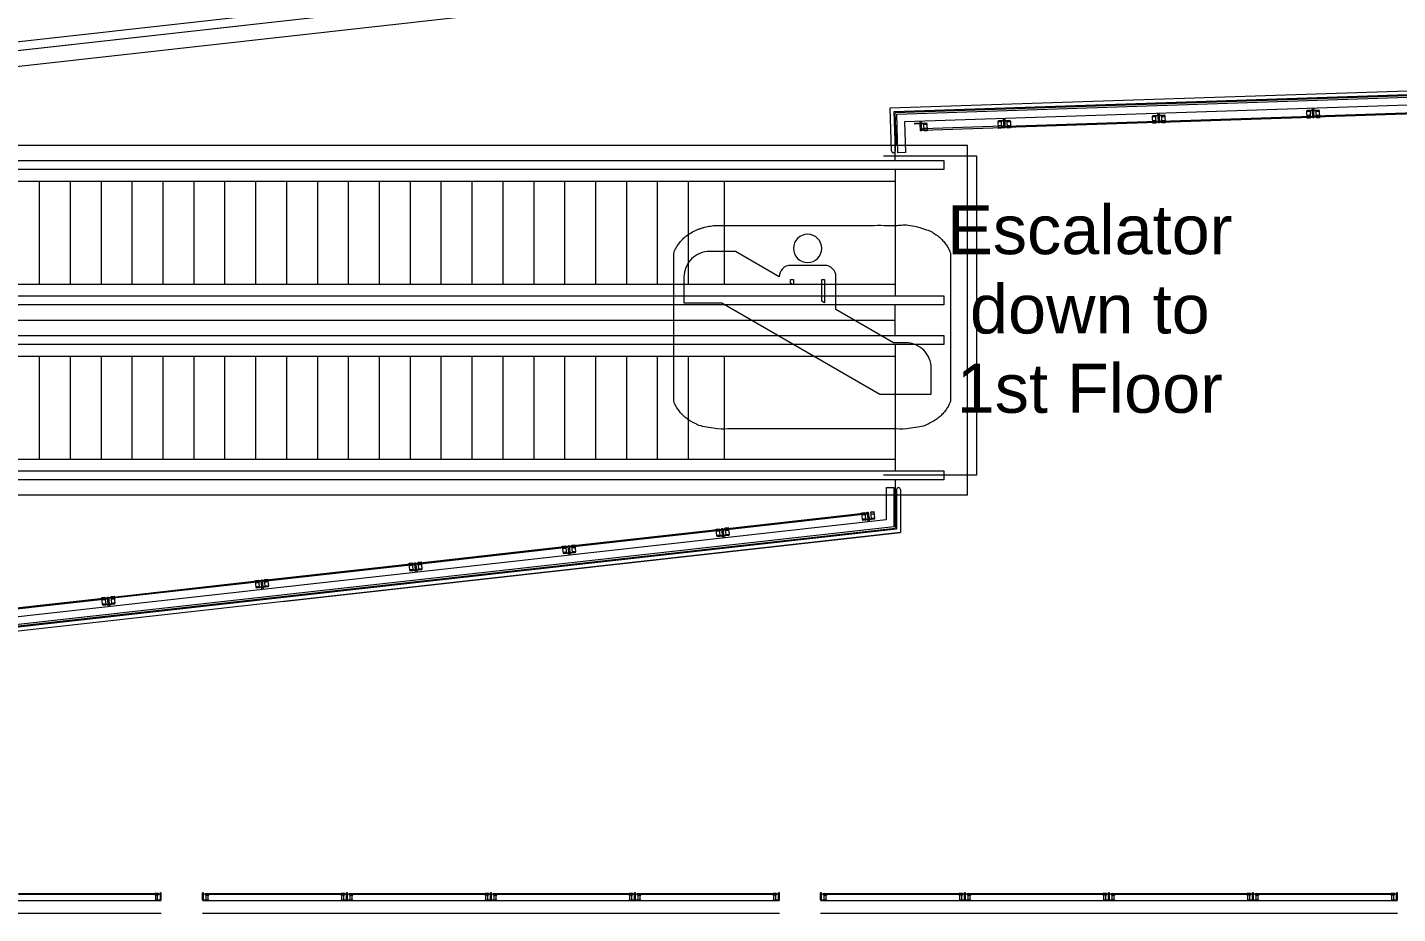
# Model space of a CAD drawing. Header units: inches. Extents: x -3410 to 5259, y -1080 to 3208.
# Drawn here: x -1618 to -1086, y 2511 to 2855 of the extents above; entities that cross this region are included whole.
import ezdxf

# ---------------------------------------------------------------- set-up
doc = ezdxf.new("R2010")
doc.units = ezdxf.units.IN
doc.header["$LTSCALE"] = 48
doc.header["$MEASUREMENT"] = 0
for name, color, linetype, lineweight in [('Dimension', 7, 'Continuous', 5), ('Venue-Ceiling-Main', 7, 'Continuous', 5), ('Venue-Text-Facility', 7, 'Continuous', 5), ('Venue-Walls and Doors', 7, 'Continuous', 5)]:
    doc.layers.add(name, color=color, linetype=linetype, lineweight=lineweight)
doc.styles.add('Arial', font='Arial')

# ---------------------------------------------------------------- blocks, each defined once
blk = doc.blocks.new('Escalator Symbol')
at = {"layer": 'Venue-Text-Facility'}
blk.add_line((11, 14.55), (28, 24.37), dxfattribs=at)
at = {"layer": 'Venue-Text-Facility', "color": 2, "linetype": 'Continuous', "lineweight": 5, "flags": 128}
blk.add_lwpolyline([(11, 14.55), (28, 24.37), (38, 24.37, -0.414214), (48, 14.37), (48, 4.37), (33.36, 4.37), (-28, -31.06), (-48, -31.06), (-48, -21.06, -0.414214), (-38, -11.06), (-33.36, -11.06), (-11, 1.85), (-11, 14.56, -0.414214), (-6.6, 18.96), (6.6, 18.96, -0.414527)], format="xyb", close=True, dxfattribs=at)
for points in [[(-6.6, 4.39), (-5.5, 5.03), (-5.5, 13.46), (-6.6, 13.46)], [(-6.6, 4.39), (-5.5, 5.03), (-5.5, 13.46), (-6.6, 13.46)], [(-6.6, 4.39), (-5.5, 5.03), (-5.5, 13.46), (-6.6, 13.46)], [(-6.6, 4.39), (-5.5, 5.03), (-5.5, 13.46), (-6.6, 13.46)], [(-6.6, 4.39), (-5.5, 5.03), (-5.5, 13.46), (-6.6, 13.46)], [(-6.6, 4.39), (-5.5, 5.03), (-5.5, 13.46), (-6.6, 13.46)], [(-6.6, 4.39), (-5.5, 5.03), (-5.5, 13.46), (-6.6, 13.46)], [(-6.6, 4.39), (-5.5, 5.03), (-5.5, 13.46), (-6.6, 13.46)], [(-6.6, 4.39), (-5.5, 5.03), (-5.5, 13.46), (-6.6, 13.46)], [(-6.6, 4.39), (-5.5, 5.03), (-5.5, 13.46), (-6.6, 13.46)], [(-6.6, 4.39), (-5.5, 5.03), (-5.5, 13.46), (-6.6, 13.46)], [(-6.6, 4.39), (-5.5, 5.03), (-5.5, 13.46), (-6.6, 13.46)], [(-6.6, 4.39), (-5.5, 5.03), (-5.5, 13.46), (-6.6, 13.46)], [(-6.6, 4.39), (-5.5, 5.03), (-5.5, 13.46), (-6.6, 13.46)], [(-6.6, 4.39), (-5.5, 5.03), (-5.5, 13.46), (-6.6, 13.46)], [(-6.6, 4.39), (-5.5, 5.03), (-5.5, 13.46), (-6.6, 13.46)], [(-6.6, 4.39), (-5.5, 5.03), (-5.5, 13.46), (-6.6, 13.46)], [(-6.6, 4.39), (-5.5, 5.03), (-5.5, 13.46), (-6.6, 13.46)], [(-6.6, 4.39), (-5.5, 5.03), (-5.5, 13.46), (-6.6, 13.46)], [(5.5, 11.38), (6.6, 12.01), (6.6, 13.46), (5.5, 13.46)]]:
    blk.add_lwpolyline(points, close=True, dxfattribs=at)
at = {"layer": 'Venue-Text-Facility', "color": 2, "linetype": 'Continuous', "lineweight": 5}
blk.add_circle((0, 25.56), 5.5, dxfattribs=at)
at = {"layer": 'Venue-Text-Facility', "color": 7, "linetype": 'Continuous', "lineweight": 5, "transparency": 33554687}
blk.add_open_spline([(34.08, 34.5), (38.88, 34.5), (47.2, 30.97), (52, 24.86), (52, -5), (52, -34.86), (47.2, -40.97), (38.88, -44.5), (-1.75, -44.5), (-42.38, -44.5), (-50.7, -40.97), (-55.5, -34.86), (-55.5, -5), (-55.5, 24.86), (-50.7, 30.97), (-42.38, 34.5), (-2.95, 34.5), (34.08, 34.5)], degree=2, knots=[0, 0, 0, 0.013296, 0.026591, 0.039887, 0.251662, 0.264958, 0.278253, 0.291549, 0.503324, 0.51662, 0.529915, 0.543211, 0.754986, 0.768281, 0.781577, 0.794873, 1, 1, 1], dxfattribs=at)

msp = doc.modelspace()

# ---------------------------------------------------------------- linework, layer by layer
at = {"layer": 'Venue-Ceiling-Main', "linetype": 'Continuous'}
for p, q in [((-1566.71, 2518.75), (-1621.24, 2518.75)), ((-1566.71, 2518.7), (-1621.24, 2518.7)), ((-1566.71, 2518.55), (-1621.24, 2518.55)), ((-1566.71, 2518.5), (-1621.24, 2518.5)), ((-1568.27, 2518.75), (-1568.27, 2518.94)), ((-1567.02, 2518.94), (-1568.27, 2518.94)), ((-1567.02, 2518.88), (-1568.27, 2518.88)), ((-1568.27, 2518.67), (-1568.02, 2518.67)), ((-1568.27, 2518.31), (-1568.27, 2518.67)), ((-1567.02, 2518.31), (-1568.27, 2518.31)), ((-1568.02, 2518.67), (-1568.02, 2518.5)), ((-1568.02, 2516.5), (-1568.02, 2518.31)), ((-1567.27, 2518.67), (-1567.27, 2518.5)), ((-1567.02, 2518.67), (-1567.27, 2518.67)), ((-1567.27, 2516.5), (-1567.27, 2518.31)), ((-1567.02, 2518.75), (-1567.02, 2518.94)), ((-1567.02, 2518.31), (-1567.02, 2518.67)), ((-1566.71, 2518.5), (-1566.71, 2518.75)), ((-1565.83, 2519.13), (-1566.21, 2519.13)), ((-1566.21, 2516.5), (-1566.21, 2519.13)), ((-1565.83, 2516.5), (-1565.83, 2519.13)), ((-1549.46, 2519.13), (-1549.83, 2519.13)), ((-1549.83, 2516.5), (-1549.83, 2519.13)), ((-1549.46, 2516.5), (-1549.46, 2519.13)), ((-1548.96, 2518.5), (-1548.96, 2518.75)), ((-1494.42, 2518.75), (-1548.96, 2518.75)), ((-1494.42, 2518.7), (-1548.96, 2518.7)), ((-1494.42, 2518.55), (-1548.96, 2518.55)), ((-1494.42, 2518.5), (-1548.96, 2518.5)), ((-1548.64, 2518.94), (-1547.39, 2518.94)), ((-1548.64, 2518.75), (-1548.64, 2518.94)), ((-1548.64, 2518.88), (-1547.39, 2518.88)), ((-1548.64, 2518.31), (-1548.64, 2518.5)), ((-1548.64, 2518.31), (-1547.39, 2518.31)), ((-1548.39, 2516.5), (-1548.39, 2518.31)), ((-1547.78, 2518.5), (-1547.78, 2518.67)), ((-1547.64, 2516.5), (-1547.64, 2518.31)), ((-1547.39, 2518.75), (-1547.39, 2518.94)), ((-1547.39, 2518.31), (-1547.39, 2518.5)), ((-1495.99, 2518.75), (-1495.99, 2518.94)), ((-1494.74, 2518.94), (-1495.99, 2518.94)), ((-1494.74, 2518.88), (-1495.99, 2518.88)), ((-1495.99, 2518.67), (-1495.74, 2518.67)), ((-1495.99, 2518.31), (-1495.99, 2518.67)), ((-1494.74, 2518.31), (-1495.99, 2518.31)), ((-1495.74, 2518.67), (-1495.74, 2518.5)), ((-1495.74, 2516.5), (-1495.74, 2518.31)), ((-1494.99, 2518.67), (-1494.99, 2518.5)), ((-1494.74, 2518.67), (-1494.99, 2518.67)), ((-1494.99, 2516.5), (-1494.99, 2518.31)), ((-1494.74, 2518.75), (-1494.74, 2518.94)), ((-1494.74, 2518.31), (-1494.74, 2518.67)), ((-1494.42, 2518.5), (-1494.42, 2518.75)), ((-1493.55, 2519.13), (-1493.92, 2519.13)), ((-1493.92, 2516.5), (-1493.92, 2519.13)), ((-1493.55, 2516.5), (-1493.55, 2519.13)), ((-1493.05, 2518.5), (-1493.05, 2518.75)), ((-1438.52, 2518.75), (-1493.05, 2518.75)), ((-1438.52, 2518.7), (-1493.05, 2518.7)), ((-1438.52, 2518.55), (-1493.05, 2518.55)), ((-1438.52, 2518.5), (-1493.05, 2518.5)), ((-1492.74, 2518.94), (-1491.49, 2518.94)), ((-1492.74, 2518.75), (-1492.74, 2518.94)), ((-1492.74, 2518.88), (-1491.49, 2518.88)), ((-1492.74, 2518.31), (-1492.74, 2518.5)), ((-1492.74, 2518.31), (-1491.49, 2518.31)), ((-1492.49, 2516.5), (-1492.49, 2518.31)), ((-1491.88, 2518.5), (-1491.88, 2518.67)), ((-1491.74, 2516.5), (-1491.74, 2518.31)), ((-1491.49, 2518.75), (-1491.49, 2518.94)), ((-1491.49, 2518.31), (-1491.49, 2518.5)), ((-1440.08, 2518.75), (-1440.08, 2518.94)), ((-1438.83, 2518.94), (-1440.08, 2518.94)), ((-1438.83, 2518.88), (-1440.08, 2518.88)), ((-1440.08, 2518.67), (-1439.83, 2518.67)), ((-1440.08, 2518.31), (-1440.08, 2518.67)), ((-1438.83, 2518.31), (-1440.08, 2518.31)), ((-1439.83, 2518.67), (-1439.83, 2518.5)), ((-1439.83, 2516.5), (-1439.83, 2518.31)), ((-1439.08, 2518.67), (-1439.08, 2518.5)), ((-1438.83, 2518.67), (-1439.08, 2518.67)), ((-1439.08, 2516.5), (-1439.08, 2518.31)), ((-1438.83, 2518.75), (-1438.83, 2518.94)), ((-1438.83, 2518.31), (-1438.83, 2518.67)), ((-1438.52, 2518.5), (-1438.52, 2518.75)), ((-1437.64, 2519.13), (-1438.02, 2519.13)), ((-1438.02, 2516.5), (-1438.02, 2519.13)), ((-1437.64, 2516.5), (-1437.64, 2519.13)), ((-1437.14, 2518.5), (-1437.14, 2518.75)), ((-1382.61, 2518.75), (-1437.14, 2518.75)), ((-1382.61, 2518.7), (-1437.14, 2518.7)), ((-1382.61, 2518.55), (-1437.14, 2518.55)), ((-1382.61, 2518.5), (-1437.14, 2518.5)), ((-1436.83, 2518.94), (-1435.58, 2518.94)), ((-1436.83, 2518.75), (-1436.83, 2518.94)), ((-1436.83, 2518.88), (-1435.58, 2518.88)), ((-1436.83, 2518.31), (-1436.83, 2518.5)), ((-1436.83, 2518.31), (-1435.58, 2518.31)), ((-1436.58, 2516.5), (-1436.58, 2518.31)), ((-1435.97, 2518.5), (-1435.97, 2518.67)), ((-1435.83, 2516.5), (-1435.83, 2518.31)), ((-1435.58, 2518.75), (-1435.58, 2518.94)), ((-1435.58, 2518.31), (-1435.58, 2518.5)), ((-1384.17, 2518.75), (-1384.17, 2518.94)), ((-1382.92, 2518.94), (-1384.17, 2518.94)), ((-1382.92, 2518.88), (-1384.17, 2518.88)), ((-1384.17, 2518.67), (-1383.92, 2518.67)), ((-1384.17, 2518.31), (-1384.17, 2518.67)), ((-1382.92, 2518.31), (-1384.17, 2518.31)), ((-1383.92, 2518.67), (-1383.92, 2518.5)), ((-1383.92, 2516.5), (-1383.92, 2518.31)), ((-1383.17, 2518.67), (-1383.17, 2518.5)), ((-1382.92, 2518.67), (-1383.17, 2518.67)), ((-1383.17, 2516.5), (-1383.17, 2518.31)), ((-1382.92, 2518.75), (-1382.92, 2518.94)), ((-1382.92, 2518.31), (-1382.92, 2518.67)), ((-1382.61, 2518.5), (-1382.61, 2518.75)), ((-1381.74, 2519.13), (-1382.11, 2519.13)), ((-1382.11, 2516.5), (-1382.11, 2519.13)), ((-1381.74, 2516.5), (-1381.74, 2519.13)), ((-1326.71, 2518.75), (-1381.24, 2518.75)), ((-1381.24, 2518.5), (-1381.24, 2518.75)), ((-1326.71, 2518.7), (-1381.24, 2518.7)), ((-1326.71, 2518.55), (-1381.24, 2518.55)), ((-1326.71, 2518.5), (-1381.24, 2518.5)), ((-1380.92, 2518.94), (-1379.67, 2518.94)), ((-1380.92, 2518.75), (-1380.92, 2518.94)), ((-1380.92, 2518.88), (-1379.67, 2518.88)), ((-1380.92, 2518.31), (-1380.92, 2518.5)), ((-1380.92, 2518.31), (-1379.67, 2518.31)), ((-1380.67, 2516.5), (-1380.67, 2518.31)), ((-1380.07, 2518.5), (-1380.07, 2518.67)), ((-1379.92, 2516.5), (-1379.92, 2518.31)), ((-1379.67, 2518.75), (-1379.67, 2518.94)), ((-1379.67, 2518.31), (-1379.67, 2518.5)), ((-1328.27, 2518.75), (-1328.27, 2518.94)), ((-1327.02, 2518.94), (-1328.27, 2518.94)), ((-1327.02, 2518.88), (-1328.27, 2518.88)), ((-1328.27, 2518.67), (-1328.02, 2518.67)), ((-1328.27, 2518.31), (-1328.27, 2518.67)), ((-1327.02, 2518.31), (-1328.27, 2518.31)), ((-1328.02, 2518.67), (-1328.02, 2518.5)), ((-1328.02, 2516.5), (-1328.02, 2518.31)), ((-1327.27, 2518.67), (-1327.27, 2518.5)), ((-1327.02, 2518.67), (-1327.27, 2518.67)), ((-1327.27, 2516.5), (-1327.27, 2518.31)), ((-1327.02, 2518.75), (-1327.02, 2518.94)), ((-1327.02, 2518.31), (-1327.02, 2518.67)), ((-1326.71, 2518.5), (-1326.71, 2518.75)), ((-1325.83, 2519.13), (-1326.21, 2519.13)), ((-1326.21, 2516.5), (-1326.21, 2519.13)), ((-1325.83, 2516.5), (-1325.83, 2519.13)), ((-1309.46, 2519.13), (-1309.83, 2519.13)), ((-1309.83, 2516.5), (-1309.83, 2519.13)), ((-1309.46, 2516.5), (-1309.46, 2519.13)), ((-1308.96, 2518.5), (-1308.96, 2518.75)), ((-1254.42, 2518.75), (-1308.96, 2518.75)), ((-1254.42, 2518.7), (-1308.96, 2518.7)), ((-1254.42, 2518.55), (-1308.96, 2518.55)), ((-1254.42, 2518.5), (-1308.96, 2518.5)), ((-1308.64, 2518.94), (-1307.39, 2518.94)), ((-1308.64, 2518.75), (-1308.64, 2518.94)), ((-1308.64, 2518.88), (-1307.39, 2518.88)), ((-1308.64, 2518.31), (-1308.64, 2518.5)), ((-1308.64, 2518.31), (-1307.39, 2518.31)), ((-1308.39, 2516.5), (-1308.39, 2518.31)), ((-1307.78, 2518.5), (-1307.78, 2518.67)), ((-1307.64, 2516.5), (-1307.64, 2518.31)), ((-1307.39, 2518.75), (-1307.39, 2518.94)), ((-1307.39, 2518.31), (-1307.39, 2518.5)), ((-1255.99, 2518.75), (-1255.99, 2518.94)), ((-1254.74, 2518.94), (-1255.99, 2518.94)), ((-1254.74, 2518.88), (-1255.99, 2518.88)), ((-1255.99, 2518.67), (-1255.74, 2518.67)), ((-1255.99, 2518.31), (-1255.99, 2518.67)), ((-1254.74, 2518.31), (-1255.99, 2518.31)), ((-1255.74, 2518.67), (-1255.74, 2518.5)), ((-1255.74, 2516.5), (-1255.74, 2518.31)), ((-1254.99, 2518.67), (-1254.99, 2518.5)), ((-1254.74, 2518.67), (-1254.99, 2518.67)), ((-1254.99, 2516.5), (-1254.99, 2518.31)), ((-1254.74, 2518.75), (-1254.74, 2518.94)), ((-1254.74, 2518.31), (-1254.74, 2518.67)), ((-1254.42, 2518.5), (-1254.42, 2518.75)), ((-1253.55, 2519.13), (-1253.92, 2519.13)), ((-1253.92, 2516.5), (-1253.92, 2519.13)), ((-1253.55, 2516.5), (-1253.55, 2519.13)), ((-1253.05, 2518.5), (-1253.05, 2518.75)), ((-1198.52, 2518.75), (-1253.05, 2518.75)), ((-1198.52, 2518.7), (-1253.05, 2518.7)), ((-1198.52, 2518.55), (-1253.05, 2518.55)), ((-1198.52, 2518.5), (-1253.05, 2518.5)), ((-1252.74, 2518.94), (-1251.49, 2518.94)), ((-1252.74, 2518.75), (-1252.74, 2518.94)), ((-1252.74, 2518.88), (-1251.49, 2518.88)), ((-1252.74, 2518.31), (-1252.74, 2518.5)), ((-1252.74, 2518.31), (-1251.49, 2518.31)), ((-1252.49, 2516.5), (-1252.49, 2518.31)), ((-1251.88, 2518.5), (-1251.88, 2518.67)), ((-1251.74, 2516.5), (-1251.74, 2518.31)), ((-1251.49, 2518.75), (-1251.49, 2518.94)), ((-1251.49, 2518.31), (-1251.49, 2518.5)), ((-1200.08, 2518.75), (-1200.08, 2518.94)), ((-1198.83, 2518.94), (-1200.08, 2518.94)), ((-1198.83, 2518.88), (-1200.08, 2518.88)), ((-1200.08, 2518.67), (-1199.83, 2518.67)), ((-1200.08, 2518.31), (-1200.08, 2518.67)), ((-1198.83, 2518.31), (-1200.08, 2518.31)), ((-1199.83, 2518.67), (-1199.83, 2518.5)), ((-1199.83, 2516.5), (-1199.83, 2518.31)), ((-1199.08, 2518.67), (-1199.08, 2518.5)), ((-1198.83, 2518.67), (-1199.08, 2518.67)), ((-1199.08, 2516.5), (-1199.08, 2518.31)), ((-1198.83, 2518.75), (-1198.83, 2518.94)), ((-1198.83, 2518.31), (-1198.83, 2518.67)), ((-1198.52, 2518.5), (-1198.52, 2518.75)), ((-1197.64, 2519.13), (-1198.02, 2519.13)), ((-1198.02, 2516.5), (-1198.02, 2519.13)), ((-1197.64, 2516.5), (-1197.64, 2519.13)), ((-1197.14, 2518.5), (-1197.14, 2518.75)), ((-1142.61, 2518.75), (-1197.14, 2518.75)), ((-1142.61, 2518.7), (-1197.14, 2518.7)), ((-1142.61, 2518.55), (-1197.14, 2518.55)), ((-1142.61, 2518.5), (-1197.14, 2518.5)), ((-1196.83, 2518.94), (-1195.58, 2518.94)), ((-1196.83, 2518.75), (-1196.83, 2518.94)), ((-1196.83, 2518.88), (-1195.58, 2518.88)), ((-1196.83, 2518.31), (-1196.83, 2518.5)), ((-1196.83, 2518.31), (-1195.58, 2518.31)), ((-1196.58, 2516.5), (-1196.58, 2518.31)), ((-1195.97, 2518.5), (-1195.97, 2518.67)), ((-1195.83, 2516.5), (-1195.83, 2518.31)), ((-1195.58, 2518.75), (-1195.58, 2518.94)), ((-1195.58, 2518.31), (-1195.58, 2518.5)), ((-1144.17, 2518.75), (-1144.17, 2518.94)), ((-1142.92, 2518.94), (-1144.17, 2518.94)), ((-1142.92, 2518.88), (-1144.17, 2518.88)), ((-1144.17, 2518.67), (-1143.92, 2518.67)), ((-1144.17, 2518.31), (-1144.17, 2518.67)), ((-1142.92, 2518.31), (-1144.17, 2518.31)), ((-1143.92, 2518.67), (-1143.92, 2518.5)), ((-1143.92, 2516.5), (-1143.92, 2518.31)), ((-1143.17, 2518.67), (-1143.17, 2518.5)), ((-1142.92, 2518.67), (-1143.17, 2518.67)), ((-1143.17, 2516.5), (-1143.17, 2518.31)), ((-1142.92, 2518.75), (-1142.92, 2518.94)), ((-1142.92, 2518.31), (-1142.92, 2518.67)), ((-1142.61, 2518.5), (-1142.61, 2518.75)), ((-1141.74, 2519.13), (-1142.11, 2519.13)), ((-1142.11, 2516.5), (-1142.11, 2519.13)), ((-1141.74, 2516.5), (-1141.74, 2519.13)), ((-1141.24, 2518.5), (-1141.24, 2518.75)), ((-1086.71, 2518.75), (-1141.24, 2518.75)), ((-1086.71, 2518.7), (-1141.24, 2518.7)), ((-1086.71, 2518.55), (-1141.24, 2518.55)), ((-1086.71, 2518.5), (-1141.24, 2518.5)), ((-1140.92, 2518.94), (-1139.67, 2518.94)), ((-1140.92, 2518.75), (-1140.92, 2518.94)), ((-1140.92, 2518.88), (-1139.67, 2518.88)), ((-1140.92, 2518.31), (-1140.92, 2518.5)), ((-1140.92, 2518.31), (-1139.67, 2518.31)), ((-1140.67, 2516.5), (-1140.67, 2518.31)), ((-1140.07, 2518.5), (-1140.07, 2518.67)), ((-1139.92, 2516.5), (-1139.92, 2518.31)), ((-1139.67, 2518.75), (-1139.67, 2518.94)), ((-1139.67, 2518.31), (-1139.67, 2518.5)), ((-1088.27, 2518.75), (-1088.27, 2518.94)), ((-1087.02, 2518.94), (-1088.27, 2518.94)), ((-1087.02, 2518.88), (-1088.27, 2518.88)), ((-1088.27, 2518.67), (-1088.02, 2518.67)), ((-1088.27, 2518.31), (-1088.27, 2518.67)), ((-1087.02, 2518.31), (-1088.27, 2518.31)), ((-1088.02, 2518.67), (-1088.02, 2518.5)), ((-1088.02, 2516.5), (-1088.02, 2518.31)), ((-1087.27, 2518.67), (-1087.27, 2518.5)), ((-1087.02, 2518.67), (-1087.27, 2518.67)), ((-1087.27, 2516.5), (-1087.27, 2518.31)), ((-1087.02, 2518.75), (-1087.02, 2518.94)), ((-1087.02, 2518.31), (-1087.02, 2518.67)), ((-1086.71, 2518.5), (-1086.71, 2518.75)), ((-1085.83, 2519.13), (-1086.21, 2519.13)), ((-1086.21, 2516.5), (-1086.21, 2519.13)), ((-1085.83, 2516.5), (-1085.83, 2519.13)), ((-1565.83, 2516.13), (-1789.83, 2516.13)), ((-1568.27, 2516.5), (-1565.83, 2516.5)), ((-1568.27, 2516.5), (-1568.27, 2516.13)), ((-1549.83, 2516.5), (-1547.39, 2516.5)), ((-1325.83, 2516.13), (-1549.83, 2516.13)), ((-1547.39, 2516.13), (-1547.39, 2516.5)), ((-1495.99, 2516.5), (-1491.49, 2516.5)), ((-1495.99, 2516.5), (-1495.99, 2516.13)), ((-1491.49, 2516.13), (-1491.49, 2516.5)), ((-1440.08, 2516.5), (-1435.58, 2516.5)), ((-1440.08, 2516.5), (-1440.08, 2516.13)), ((-1435.58, 2516.13), (-1435.58, 2516.5)), ((-1384.17, 2516.5), (-1379.67, 2516.5)), ((-1384.17, 2516.5), (-1384.17, 2516.13)), ((-1379.67, 2516.13), (-1379.67, 2516.5)), ((-1328.27, 2516.5), (-1325.83, 2516.5)), ((-1328.27, 2516.5), (-1328.27, 2516.13)), ((-1309.83, 2516.5), (-1307.39, 2516.5)), ((-1085.83, 2516.13), (-1309.83, 2516.13)), ((-1307.39, 2516.13), (-1307.39, 2516.5)), ((-1255.99, 2516.5), (-1251.49, 2516.5)), ((-1255.99, 2516.5), (-1255.99, 2516.13)), ((-1251.49, 2516.13), (-1251.49, 2516.5)), ((-1200.08, 2516.5), (-1195.58, 2516.5)), ((-1200.08, 2516.5), (-1200.08, 2516.13)), ((-1195.58, 2516.13), (-1195.58, 2516.5)), ((-1144.17, 2516.5), (-1139.67, 2516.5)), ((-1144.17, 2516.5), (-1144.17, 2516.13)), ((-1139.67, 2516.13), (-1139.67, 2516.5)), ((-1088.27, 2516.5), (-1085.83, 2516.5)), ((-1088.27, 2516.5), (-1088.27, 2516.13)), ((-1565.83, 2511.13), (-1789.83, 2511.13)), ((-1325.83, 2511.13), (-1549.83, 2511.13)), ((-1085.83, 2511.13), (-1309.83, 2511.13))]:
    msp.add_line(p, q, dxfattribs=at)
at = {"layer": 'Venue-Ceiling-Main', "linetype": 'Continuous', "flags": 128}
for points in [[(-1567.49, 2518.88), (-1567.49, 2518.84), (-1567.58, 2518.72), (-1567.58, 2518.38), (-1567.71, 2518.38), (-1567.71, 2518.72), (-1567.8, 2518.84), (-1567.8, 2518.88)], [(-1548.56, 2518.88), (-1548.56, 2518.84), (-1548.47, 2518.72), (-1548.47, 2518.38), (-1548.34, 2518.38), (-1548.34, 2518.72), (-1548.25, 2518.84), (-1548.25, 2518.88)], [(-1548.25, 2518.5), (-1548.25, 2518.67), (-1547.78, 2518.67)], [(-1547.47, 2518.88), (-1547.47, 2518.84), (-1547.57, 2518.72), (-1547.57, 2518.38), (-1547.69, 2518.38), (-1547.69, 2518.72), (-1547.79, 2518.84), (-1547.79, 2518.88)], [(-1495.21, 2518.88), (-1495.21, 2518.84), (-1495.3, 2518.72), (-1495.3, 2518.38), (-1495.42, 2518.38), (-1495.42, 2518.72), (-1495.52, 2518.84), (-1495.52, 2518.88)], [(-1492.66, 2518.88), (-1492.66, 2518.84), (-1492.56, 2518.72), (-1492.56, 2518.38), (-1492.44, 2518.38), (-1492.44, 2518.72), (-1492.34, 2518.84), (-1492.34, 2518.88)], [(-1492.34, 2518.5), (-1492.34, 2518.67), (-1491.88, 2518.67)], [(-1491.57, 2518.88), (-1491.57, 2518.84), (-1491.66, 2518.72), (-1491.66, 2518.38), (-1491.79, 2518.38), (-1491.79, 2518.72), (-1491.88, 2518.84), (-1491.88, 2518.88)], [(-1439.3, 2518.88), (-1439.3, 2518.84), (-1439.39, 2518.72), (-1439.39, 2518.38), (-1439.52, 2518.38), (-1439.52, 2518.72), (-1439.61, 2518.84), (-1439.61, 2518.88)], [(-1436.75, 2518.88), (-1436.75, 2518.84), (-1436.66, 2518.72), (-1436.66, 2518.38), (-1436.53, 2518.38), (-1436.53, 2518.72), (-1436.44, 2518.84), (-1436.44, 2518.88)], [(-1436.44, 2518.5), (-1436.44, 2518.67), (-1435.97, 2518.67)], [(-1435.66, 2518.88), (-1435.66, 2518.84), (-1435.75, 2518.72), (-1435.75, 2518.38), (-1435.88, 2518.38), (-1435.88, 2518.72), (-1435.97, 2518.84), (-1435.97, 2518.88)], [(-1383.39, 2518.88), (-1383.39, 2518.84), (-1383.49, 2518.72), (-1383.49, 2518.38), (-1383.61, 2518.38), (-1383.61, 2518.72), (-1383.71, 2518.84), (-1383.71, 2518.88)], [(-1380.84, 2518.88), (-1380.84, 2518.84), (-1380.75, 2518.72), (-1380.75, 2518.38), (-1380.62, 2518.38), (-1380.62, 2518.72), (-1380.53, 2518.84), (-1380.53, 2518.88)], [(-1380.53, 2518.5), (-1380.53, 2518.67), (-1380.07, 2518.67)], [(-1379.75, 2518.88), (-1379.75, 2518.84), (-1379.85, 2518.72), (-1379.85, 2518.38), (-1379.97, 2518.38), (-1379.97, 2518.72), (-1380.07, 2518.84), (-1380.07, 2518.88)], [(-1327.49, 2518.88), (-1327.49, 2518.84), (-1327.58, 2518.72), (-1327.58, 2518.38), (-1327.71, 2518.38), (-1327.71, 2518.72), (-1327.8, 2518.84), (-1327.8, 2518.88)], [(-1308.56, 2518.88), (-1308.56, 2518.84), (-1308.47, 2518.72), (-1308.47, 2518.38), (-1308.34, 2518.38), (-1308.34, 2518.72), (-1308.25, 2518.84), (-1308.25, 2518.88)], [(-1308.25, 2518.5), (-1308.25, 2518.67), (-1307.78, 2518.67)], [(-1307.47, 2518.88), (-1307.47, 2518.84), (-1307.57, 2518.72), (-1307.57, 2518.38), (-1307.69, 2518.38), (-1307.69, 2518.72), (-1307.79, 2518.84), (-1307.79, 2518.88)], [(-1255.21, 2518.88), (-1255.21, 2518.84), (-1255.3, 2518.72), (-1255.3, 2518.38), (-1255.42, 2518.38), (-1255.42, 2518.72), (-1255.52, 2518.84), (-1255.52, 2518.88)], [(-1252.66, 2518.88), (-1252.66, 2518.84), (-1252.56, 2518.72), (-1252.56, 2518.38), (-1252.44, 2518.38), (-1252.44, 2518.72), (-1252.34, 2518.84), (-1252.34, 2518.88)], [(-1252.34, 2518.5), (-1252.34, 2518.67), (-1251.88, 2518.67)], [(-1251.57, 2518.88), (-1251.57, 2518.84), (-1251.66, 2518.72), (-1251.66, 2518.38), (-1251.79, 2518.38), (-1251.79, 2518.72), (-1251.88, 2518.84), (-1251.88, 2518.88)], [(-1199.3, 2518.88), (-1199.3, 2518.84), (-1199.39, 2518.72), (-1199.39, 2518.38), (-1199.52, 2518.38), (-1199.52, 2518.72), (-1199.61, 2518.84), (-1199.61, 2518.88)], [(-1196.75, 2518.88), (-1196.75, 2518.84), (-1196.66, 2518.72), (-1196.66, 2518.38), (-1196.53, 2518.38), (-1196.53, 2518.72), (-1196.44, 2518.84), (-1196.44, 2518.88)], [(-1196.44, 2518.5), (-1196.44, 2518.67), (-1195.97, 2518.67)], [(-1195.66, 2518.88), (-1195.66, 2518.84), (-1195.75, 2518.72), (-1195.75, 2518.38), (-1195.88, 2518.38), (-1195.88, 2518.72), (-1195.97, 2518.84), (-1195.97, 2518.88)], [(-1143.39, 2518.88), (-1143.39, 2518.84), (-1143.49, 2518.72), (-1143.49, 2518.38), (-1143.61, 2518.38), (-1143.61, 2518.72), (-1143.71, 2518.84), (-1143.71, 2518.88)], [(-1140.84, 2518.88), (-1140.84, 2518.84), (-1140.75, 2518.72), (-1140.75, 2518.38), (-1140.62, 2518.38), (-1140.62, 2518.72), (-1140.53, 2518.84), (-1140.53, 2518.88)], [(-1140.53, 2518.5), (-1140.53, 2518.67), (-1140.07, 2518.67)], [(-1139.75, 2518.88), (-1139.75, 2518.84), (-1139.85, 2518.72), (-1139.85, 2518.38), (-1139.97, 2518.38), (-1139.97, 2518.72), (-1140.07, 2518.84), (-1140.07, 2518.88)], [(-1087.49, 2518.88), (-1087.49, 2518.84), (-1087.58, 2518.72), (-1087.58, 2518.38), (-1087.71, 2518.38), (-1087.71, 2518.72), (-1087.8, 2518.84), (-1087.8, 2518.88)]]:
    msp.add_lwpolyline(points, dxfattribs=at)
at = {"layer": 'Venue-Walls and Doors', "linetype": 'Continuous'}
for p, q in [((-1282.85, 2823.94), (-295.11, 2856.63)), ((-1281.3, 2822.5), (-295.06, 2855.13)), ((-292.83, 2854.73), (-1280.81, 2822.04)), ((-1280.27, 2821.53), (-295.03, 2854.13)), ((-1277.17, 2818.63), (-294.93, 2851.13)), ((-1282.29, 2807.23), (-1282.85, 2823.94)), ((-1280.79, 2807.28), (-1281.3, 2822.5)), ((-1280.39, 2809.55), (-1280.81, 2822.04)), ((-1279.77, 2806.57), (-1280.27, 2821.53)), ((-1180.92, 2820.69), (-1179.73, 2820.73)), ((-1180.83, 2818), (-1180.92, 2820.69)), ((-1179.73, 2820.54), (-1180.91, 2820.5)), ((-1180.81, 2821.07), (-1176.31, 2821.22)), ((-1180.8, 2820.69), (-1180.81, 2821.07)), ((-1176.3, 2820.84), (-1180.8, 2820.69)), ((-1179.73, 2820.73), (-1179.65, 2818.04)), ((-1178.81, 2821.13), (-1178.83, 2821.88)), ((-1178.31, 2821.15), (-1178.81, 2821.13)), ((-1178.73, 2820.76), (-1178.36, 2820.77)), ((-1178.65, 2818.14), (-1178.73, 2820.76)), ((-1178.36, 2820.77), (-1178.27, 2818.15)), ((-1178.33, 2821.9), (-1178.31, 2821.15)), ((-1177.36, 2820.81), (-1176.17, 2820.85)), ((-1177.27, 2818.12), (-1177.36, 2820.81)), ((-1177.35, 2820.62), (-1176.17, 2820.66)), ((-1176.31, 2821.22), (-1176.3, 2820.84)), ((-1176.17, 2820.85), (-1176.08, 2818.16)), ((-1120.95, 2822.67), (-1119.77, 2822.71)), ((-1120.86, 2819.99), (-1120.95, 2822.67)), ((-1119.76, 2822.53), (-1120.95, 2822.49)), ((-1119.71, 2821.03), (-1120.9, 2820.99)), ((-1119.7, 2820.84), (-1120.89, 2820.8)), ((-1119.68, 2820.21), (-1120.87, 2820.17)), ((-1119.68, 2820.03), (-1120.86, 2819.99)), ((-1120.84, 2823.05), (-1116.34, 2823.2)), ((-1120.83, 2822.68), (-1120.84, 2823.05)), ((-1116.33, 2822.83), (-1120.83, 2822.68)), ((-1119.77, 2822.71), (-1119.68, 2820.03)), ((-1118.84, 2823.12), (-1118.87, 2823.87)), ((-1118.34, 2823.13), (-1118.84, 2823.12)), ((-1118.77, 2822.75), (-1118.39, 2822.76)), ((-1118.68, 2820.12), (-1118.77, 2822.75)), ((-1118.31, 2820.13), (-1118.68, 2820.12)), ((-1118.39, 2822.76), (-1118.31, 2820.13)), ((-1118.37, 2823.88), (-1118.34, 2823.13)), ((-1117.39, 2822.79), (-1116.21, 2822.83)), ((-1117.3, 2820.1), (-1117.39, 2822.79)), ((-1117.39, 2822.6), (-1116.2, 2822.64)), ((-1117.34, 2821.1), (-1116.15, 2821.14)), ((-1117.33, 2820.92), (-1116.14, 2820.96)), ((-1117.31, 2820.29), (-1116.12, 2820.33)), ((-1116.12, 2820.14), (-1117.3, 2820.1)), ((-1116.34, 2823.2), (-1116.33, 2822.83)), ((-1116.21, 2822.83), (-1116.12, 2820.14)), ((-1276.77, 2806.67), (-1277.17, 2818.63)), ((-1273.19, 2818.01), (-1268.69, 2818.16)), ((-1273.18, 2817.64), (-1273.19, 2818.01)), ((-1268.68, 2817.78), (-1273.18, 2817.64)), ((-1271.19, 2818.08), (-1271.22, 2818.83)), ((-1270.69, 2818.09), (-1271.19, 2818.08)), ((-1271.12, 2817.7), (-1270.74, 2817.72)), ((-1271.03, 2815.08), (-1271.12, 2817.7)), ((-1270.66, 2815.09), (-1271.03, 2815.08)), ((-1270.74, 2817.72), (-1270.66, 2815.09)), ((-1270.72, 2818.84), (-1270.69, 2818.09)), ((-1269.74, 2817.75), (-1268.56, 2817.79)), ((-1269.65, 2815.06), (-1269.74, 2817.75)), ((-1269.74, 2817.56), (-1268.55, 2817.6)), ((-1269.69, 2816.06), (-1268.5, 2816.1)), ((-1269.68, 2815.88), (-1268.49, 2815.91)), ((-1269.66, 2815.25), (-1268.47, 2815.29)), ((-1268.47, 2815.1), (-1269.65, 2815.06)), ((-1268.69, 2818.16), (-1268.68, 2817.78)), ((-1268.56, 2817.79), (-1268.47, 2815.1)), ((-1240.89, 2818.7), (-1239.7, 2818.74)), ((-1240.8, 2816.02), (-1240.89, 2818.7)), ((-1239.7, 2818.56), (-1240.88, 2818.52)), ((-1239.65, 2817.06), (-1240.83, 2817.02)), ((-1239.64, 2816.87), (-1240.83, 2816.83)), ((-1239.62, 2816.25), (-1240.81, 2816.21)), ((-1239.61, 2816.06), (-1240.8, 2816.02)), ((-1240.78, 2819.08), (-1236.28, 2819.23)), ((-1240.76, 2818.71), (-1240.78, 2819.08)), ((-1236.27, 2818.86), (-1240.76, 2818.71)), ((-1239.7, 2818.74), (-1239.61, 2816.06)), ((-1238.78, 2819.15), (-1238.8, 2819.9)), ((-1238.28, 2819.17), (-1238.78, 2819.15)), ((-1238.7, 2818.78), (-1238.33, 2818.79)), ((-1238.62, 2816.15), (-1238.7, 2818.78)), ((-1238.24, 2816.17), (-1238.62, 2816.15)), ((-1238.33, 2818.79), (-1238.24, 2816.17)), ((-1238.3, 2819.91), (-1238.28, 2819.17)), ((-1237.33, 2818.82), (-1236.14, 2818.86)), ((-1237.24, 2816.14), (-1237.33, 2818.82)), ((-1237.32, 2818.63), (-1236.13, 2818.67)), ((-1237.27, 2817.14), (-1236.08, 2817.17)), ((-1237.27, 2816.95), (-1236.08, 2816.99)), ((-1237.24, 2816.32), (-1236.06, 2816.36)), ((-1236.05, 2816.18), (-1237.24, 2816.14)), ((-1236.28, 2819.23), (-1236.27, 2818.86)), ((-1236.14, 2818.86), (-1236.05, 2816.18)), ((-1179.68, 2819.04), (-1180.87, 2819)), ((-1179.67, 2818.85), (-1180.86, 2818.81)), ((-1179.65, 2818.23), (-1180.84, 2818.19)), ((-1179.65, 2818.04), (-1180.83, 2818)), ((-1178.27, 2818.15), (-1178.65, 2818.14)), ((-1177.3, 2819.12), (-1176.12, 2819.16)), ((-1177.3, 2818.93), (-1176.11, 2818.97)), ((-1177.28, 2818.31), (-1176.09, 2818.35)), ((-1176.08, 2818.16), (-1177.27, 2818.12)), ((-1874.31, 2809.54), (-1252.81, 2809.54)), ((-1279.87, 2809.57), (-1280.87, 2809.53)), ((-1280.81, 2803.54), (-1280.81, 2809.54)), ((-1280.44, 2811.01), (-1280.39, 2809.51)), ((-1252.81, 2673.54), (-1252.81, 2809.54)), ((-1276.77, 2806.67), (-1279.77, 2806.57)), ((-1280.81, 2800.04), (-1280.81, 2751.04)), ((-1846.31, 2795.54), (-1280.81, 2795.54)), ((-1613.24, 2795.54), (-1613.24, 2755.54)), ((-1601.24, 2795.54), (-1601.24, 2755.54)), ((-1589.24, 2795.54), (-1589.24, 2755.54)), ((-1577.24, 2795.54), (-1577.24, 2755.54)), ((-1565.24, 2795.54), (-1565.24, 2755.54)), ((-1553.24, 2795.54), (-1553.24, 2755.54)), ((-1541.24, 2795.54), (-1541.24, 2755.54)), ((-1529.24, 2795.54), (-1529.24, 2755.54)), ((-1517.24, 2795.54), (-1517.24, 2755.54)), ((-1505.24, 2795.54), (-1505.24, 2755.54)), ((-1493.24, 2795.54), (-1493.24, 2755.54)), ((-1481.24, 2795.54), (-1481.24, 2755.54)), ((-1469.24, 2795.54), (-1469.24, 2755.54)), ((-1457.24, 2795.54), (-1457.24, 2755.54)), ((-1445.24, 2795.54), (-1445.24, 2755.54)), ((-1433.24, 2795.54), (-1433.24, 2755.54)), ((-1421.24, 2795.54), (-1421.24, 2755.54)), ((-1409.24, 2795.54), (-1409.24, 2755.54)), ((-1397.24, 2795.54), (-1397.24, 2755.54)), ((-1385.24, 2795.54), (-1385.24, 2755.54)), ((-1373.24, 2795.54), (-1373.24, 2755.54)), ((-1361.24, 2795.54), (-1361.24, 2755.54)), ((-1347.31, 2795.54), (-1347.31, 2755.54)), ((-1846.31, 2755.54), (-1280.81, 2755.54)), ((-1280.81, 2735.54), (-1280.81, 2747.54)), ((-1874.31, 2741.54), (-1280.81, 2741.54)), ((-1280.81, 2732.04), (-1280.81, 2683.04)), ((-1846.31, 2727.54), (-1280.81, 2727.54)), ((-1613.24, 2727.54), (-1613.24, 2687.54)), ((-1601.24, 2727.54), (-1601.24, 2687.54)), ((-1589.24, 2727.54), (-1589.24, 2687.54)), ((-1577.24, 2727.54), (-1577.24, 2687.54)), ((-1565.24, 2727.54), (-1565.24, 2687.54)), ((-1553.24, 2727.54), (-1553.24, 2687.54)), ((-1541.24, 2727.54), (-1541.24, 2687.54)), ((-1529.24, 2727.54), (-1529.24, 2687.54)), ((-1517.24, 2727.54), (-1517.24, 2687.54)), ((-1505.24, 2727.54), (-1505.24, 2687.54)), ((-1493.24, 2727.54), (-1493.24, 2687.54)), ((-1481.24, 2727.54), (-1481.24, 2687.54)), ((-1469.24, 2727.54), (-1469.24, 2687.54)), ((-1457.24, 2727.54), (-1457.24, 2687.54)), ((-1445.24, 2727.54), (-1445.24, 2687.54)), ((-1433.24, 2727.54), (-1433.24, 2687.54)), ((-1421.24, 2727.54), (-1421.24, 2687.54)), ((-1409.24, 2727.54), (-1409.24, 2687.54)), ((-1397.24, 2727.54), (-1397.24, 2687.54)), ((-1385.24, 2727.54), (-1385.24, 2687.54)), ((-1373.24, 2727.54), (-1373.24, 2687.54)), ((-1361.24, 2727.54), (-1361.24, 2687.54)), ((-1347.31, 2727.54), (-1347.31, 2687.54)), ((-1846.31, 2687.54), (-1280.81, 2687.54)), ((-1284.33, 2676.54), (-1284.33, 2663.99)), ((-1284.33, 2676.54), (-1281.33, 2676.54)), ((-1281.33, 2676.54), (-1281.33, 2661.31)), ((-1280.81, 2679.54), (-1280.81, 2660.84)), ((-1280.33, 2675.79), (-1280.33, 2660.41)), ((-1278.83, 2675.79), (-1278.83, 2659.07)), ((-1293.86, 2666.76), (-1292.68, 2666.9)), ((-1293.56, 2664.09), (-1293.86, 2666.76)), ((-1292.66, 2666.71), (-1293.84, 2666.58)), ((-1292.59, 2666.09), (-1293.77, 2665.96)), ((-1292.57, 2665.9), (-1293.75, 2665.77)), ((-1292.68, 2666.9), (-1292.38, 2664.23)), ((-1291.68, 2666.95), (-1291.3, 2666.99)), ((-1291.38, 2664.34), (-1291.68, 2666.95)), ((-1291.3, 2666.99), (-1291.01, 2664.38)), ((-1290.32, 2667.16), (-1289.14, 2667.29)), ((-1290.02, 2664.49), (-1290.32, 2667.16)), ((-1290.3, 2666.97), (-1289.12, 2667.11)), ((-1290.23, 2666.35), (-1289.05, 2666.48)), ((-1290.21, 2666.17), (-1289.03, 2666.3)), ((-1289.14, 2667.29), (-1288.84, 2664.62)), ((-1284.33, 2663.99), (-1868.36, 2598.77)), ((-1281.33, 2661.31), (-1865.35, 2596.08)), ((-1864.83, 2595.61), (-1280.81, 2660.84)), ((-1280.33, 2660.41), (-1864.36, 2595.19)), ((-1350.39, 2660.45), (-1349.21, 2660.58)), ((-1350.09, 2657.78), (-1350.39, 2660.45)), ((-1349.19, 2660.4), (-1350.37, 2660.26)), ((-1349.21, 2660.58), (-1348.91, 2657.91)), ((-1348.21, 2660.63), (-1347.83, 2660.67)), ((-1347.91, 2658.02), (-1348.21, 2660.63)), ((-1347.83, 2660.67), (-1347.54, 2658.06)), ((-1346.85, 2660.85), (-1345.67, 2660.98)), ((-1346.55, 2658.18), (-1346.85, 2660.85)), ((-1346.83, 2660.66), (-1345.65, 2660.79)), ((-1345.67, 2660.98), (-1345.37, 2658.31)), ((-1292.4, 2664.41), (-1293.58, 2664.28)), ((-1292.38, 2664.23), (-1293.56, 2664.09)), ((-1293.43, 2664.11), (-1288.96, 2664.61)), ((-1293.39, 2663.74), (-1293.43, 2664.11)), ((-1288.92, 2664.23), (-1293.39, 2663.74)), ((-1291.41, 2663.96), (-1290.91, 2664.01)), ((-1291.32, 2663.21), (-1291.41, 2663.96)), ((-1291.01, 2664.38), (-1291.38, 2664.34)), ((-1290.91, 2664.01), (-1290.83, 2663.27)), ((-1290.04, 2664.68), (-1288.86, 2664.81)), ((-1288.84, 2664.62), (-1290.02, 2664.49)), ((-1288.96, 2664.61), (-1288.92, 2664.23)), ((-1278.83, 2659.07), (-1862.86, 2593.85)), ((-1518.83, 2632.27), (-1278.83, 2659.07)), ((-1349.12, 2659.78), (-1350.3, 2659.64)), ((-1349.1, 2659.59), (-1350.28, 2659.46)), ((-1348.93, 2658.1), (-1350.11, 2657.97)), ((-1348.91, 2657.91), (-1350.09, 2657.78)), ((-1349.96, 2657.79), (-1345.49, 2658.29)), ((-1349.92, 2657.42), (-1349.96, 2657.79)), ((-1345.45, 2657.92), (-1349.92, 2657.42)), ((-1347.94, 2657.64), (-1347.44, 2657.7)), ((-1347.85, 2656.9), (-1347.94, 2657.64)), ((-1347.54, 2658.06), (-1347.91, 2658.02)), ((-1347.44, 2657.7), (-1347.35, 2656.96)), ((-1346.76, 2660.04), (-1345.58, 2660.17)), ((-1346.74, 2659.85), (-1345.56, 2659.98)), ((-1346.57, 2658.36), (-1345.39, 2658.49)), ((-1345.37, 2658.31), (-1346.55, 2658.18)), ((-1345.49, 2658.29), (-1345.45, 2657.92)), ((-1410.02, 2653.79), (-1408.84, 2653.92)), ((-1409.72, 2651.12), (-1410.02, 2653.79)), ((-1408.82, 2653.74), (-1410, 2653.61)), ((-1408.75, 2653.12), (-1409.93, 2652.98)), ((-1408.72, 2652.93), (-1409.91, 2652.8)), ((-1408.56, 2651.44), (-1409.74, 2651.31)), ((-1408.54, 2651.25), (-1409.72, 2651.12)), ((-1409.59, 2651.13), (-1405.12, 2651.63)), ((-1409.55, 2650.76), (-1409.59, 2651.13)), ((-1405.08, 2651.26), (-1409.55, 2650.76)), ((-1408.84, 2653.92), (-1408.54, 2651.25)), ((-1407.84, 2653.97), (-1407.46, 2654.01)), ((-1407.54, 2651.36), (-1407.84, 2653.97)), ((-1407.56, 2650.98), (-1407.07, 2651.04)), ((-1407.48, 2650.24), (-1407.56, 2650.98)), ((-1407.17, 2651.41), (-1407.54, 2651.36)), ((-1407.46, 2654.01), (-1407.17, 2651.41)), ((-1407.07, 2651.04), (-1406.98, 2650.3)), ((-1406.48, 2654.19), (-1405.3, 2654.32)), ((-1406.18, 2651.52), (-1406.48, 2654.19)), ((-1406.45, 2654), (-1405.27, 2654.13)), ((-1406.39, 2653.38), (-1405.21, 2653.51)), ((-1406.36, 2653.19), (-1405.18, 2653.33)), ((-1406.2, 2651.7), (-1405.02, 2651.83)), ((-1405, 2651.65), (-1406.18, 2651.52)), ((-1405.3, 2654.32), (-1405, 2651.65)), ((-1405.12, 2651.63), (-1405.08, 2651.26)), ((-1469.65, 2647.13), (-1468.47, 2647.26)), ((-1469.35, 2644.46), (-1469.65, 2647.13)), ((-1468.44, 2647.08), (-1469.62, 2646.95)), ((-1468.37, 2646.46), (-1469.56, 2646.32)), ((-1468.35, 2646.27), (-1469.53, 2646.14)), ((-1468.19, 2644.78), (-1469.37, 2644.65)), ((-1468.17, 2644.59), (-1469.35, 2644.46)), ((-1469.22, 2644.48), (-1464.75, 2644.97)), ((-1469.18, 2644.1), (-1469.22, 2644.48)), ((-1464.71, 2644.6), (-1469.18, 2644.1)), ((-1468.47, 2647.26), (-1468.17, 2644.59)), ((-1467.46, 2647.31), (-1467.09, 2647.35)), ((-1467.17, 2644.7), (-1467.46, 2647.31)), ((-1467.19, 2644.32), (-1466.7, 2644.38)), ((-1466.8, 2644.75), (-1467.17, 2644.7)), ((-1467.09, 2647.35), (-1466.8, 2644.75)), ((-1466.7, 2644.38), (-1466.61, 2643.64)), ((-1466.1, 2647.53), (-1464.92, 2647.66)), ((-1465.81, 2644.86), (-1466.1, 2647.53)), ((-1466.08, 2647.34), (-1464.9, 2647.47)), ((-1466.01, 2646.72), (-1464.83, 2646.85)), ((-1465.99, 2646.53), (-1464.81, 2646.67)), ((-1465.83, 2645.04), (-1464.65, 2645.17)), ((-1464.63, 2644.99), (-1465.81, 2644.86)), ((-1464.92, 2647.66), (-1464.63, 2644.99)), ((-1464.75, 2644.97), (-1464.71, 2644.6)), ((-1529.27, 2640.47), (-1528.09, 2640.6)), ((-1528.98, 2637.8), (-1529.27, 2640.47)), ((-1528.07, 2640.42), (-1529.25, 2640.29)), ((-1528, 2639.8), (-1529.18, 2639.67)), ((-1527.98, 2639.61), (-1529.16, 2639.48)), ((-1528.09, 2640.6), (-1527.8, 2637.93)), ((-1527.09, 2640.65), (-1526.72, 2640.69)), ((-1526.8, 2638.04), (-1527.09, 2640.65)), ((-1526.72, 2640.69), (-1526.43, 2638.09)), ((-1525.73, 2640.87), (-1524.55, 2641)), ((-1525.44, 2638.2), (-1525.73, 2640.87)), ((-1525.71, 2640.68), (-1524.53, 2640.81)), ((-1525.64, 2640.06), (-1524.46, 2640.19)), ((-1525.62, 2639.87), (-1524.44, 2640.01)), ((-1524.55, 2641), (-1524.26, 2638.33)), ((-1467.11, 2643.58), (-1467.19, 2644.32)), ((-1588.9, 2633.81), (-1587.72, 2633.94)), ((-1588.61, 2631.14), (-1588.9, 2633.81)), ((-1587.7, 2633.76), (-1588.88, 2633.63)), ((-1587.72, 2633.94), (-1587.43, 2631.27)), ((-1586.72, 2633.99), (-1586.35, 2634.04)), ((-1586.43, 2631.38), (-1586.72, 2633.99)), ((-1586.35, 2634.04), (-1586.06, 2631.43)), ((-1585.36, 2634.21), (-1584.18, 2634.34)), ((-1585.07, 2631.54), (-1585.36, 2634.21)), ((-1585.34, 2634.02), (-1584.16, 2634.15)), ((-1584.18, 2634.34), (-1583.88, 2631.67)), ((-1527.82, 2638.12), (-1529, 2637.99)), ((-1527.8, 2637.93), (-1528.98, 2637.8)), ((-1528.85, 2637.82), (-1524.38, 2638.31)), ((-1528.81, 2637.44), (-1528.85, 2637.82)), ((-1524.34, 2637.94), (-1528.81, 2637.44)), ((-1526.82, 2637.66), (-1526.33, 2637.72)), ((-1526.74, 2636.92), (-1526.82, 2637.66)), ((-1526.43, 2638.09), (-1526.8, 2638.04)), ((-1526.33, 2637.72), (-1526.24, 2636.98)), ((-1525.46, 2638.38), (-1524.28, 2638.52)), ((-1524.26, 2638.33), (-1525.44, 2638.2)), ((-1524.38, 2638.31), (-1524.34, 2637.94)), ((-1587.63, 2633.14), (-1588.81, 2633.01)), ((-1587.61, 2632.95), (-1588.79, 2632.82)), ((-1587.45, 2631.46), (-1588.63, 2631.33)), ((-1587.43, 2631.27), (-1588.61, 2631.14)), ((-1588.48, 2631.16), (-1584.01, 2631.66)), ((-1588.44, 2630.78), (-1588.48, 2631.16)), ((-1583.97, 2631.28), (-1588.44, 2630.78)), ((-1586.45, 2631.01), (-1585.96, 2631.06)), ((-1586.37, 2630.26), (-1586.45, 2631.01)), ((-1586.06, 2631.43), (-1586.43, 2631.38)), ((-1585.96, 2631.06), (-1585.87, 2630.32)), ((-1585.27, 2633.4), (-1584.09, 2633.53)), ((-1585.25, 2633.21), (-1584.07, 2633.35)), ((-1585.09, 2631.72), (-1583.91, 2631.86)), ((-1583.88, 2631.67), (-1585.07, 2631.54)), ((-1584.01, 2631.66), (-1583.97, 2631.28))]:
    msp.add_line(p, q, dxfattribs=at)
at = {"layer": 'Venue-Walls and Doors', "linetype": 'Continuous', "flags": 128}
for points in [[(-1866.07, 2822.41), (-1039.33, 2914.75), (-1038.94, 2911.27), (-1865.68, 2818.93)], [(-1846.26, 2815.07), (-1057.04, 2903.21), (-1057.7, 2909.17), (-1846.92, 2821.03)], [(-1119.19, 2820.29), (-1177.78, 2818.35), (-1177.8, 2818.85), (-1119.2, 2820.79)], [(-1059.22, 2822.28), (-1117.81, 2820.34), (-1117.83, 2820.84), (-1059.24, 2822.78)], [(-1270.16, 2815.3), (-1239.12, 2816.32), (-1239.14, 2816.82), (-1270.18, 2815.8)], [(-1179.15, 2818.31), (-1237.75, 2816.37), (-1237.76, 2816.87), (-1179.17, 2818.81)], [(-1261.93, 2800.04), (-1865.18, 2800.04), (-1865.18, 2803.54), (-1261.93, 2803.54)], [(-1261.93, 2747.54), (-1865.18, 2747.54), (-1865.18, 2751.04), (-1261.93, 2751.04)], [(-1261.93, 2732.04), (-1865.18, 2732.04), (-1865.18, 2735.54), (-1261.93, 2735.54)], [(-1261.93, 2679.54), (-1865.18, 2679.54), (-1865.18, 2683.04), (-1261.93, 2683.04)], [(-1347.32, 2660.54), (-1292.15, 2666.7), (-1292.1, 2666.21), (-1347.26, 2660.05)], [(-1406.94, 2653.88), (-1348.68, 2660.39), (-1348.63, 2659.89), (-1406.89, 2653.39)], [(-1466.57, 2647.22), (-1408.31, 2653.73), (-1408.26, 2653.23), (-1466.52, 2646.73)], [(-1526.2, 2640.56), (-1467.94, 2647.07), (-1467.89, 2646.57), (-1526.15, 2640.07)], [(-1585.83, 2633.9), (-1527.57, 2640.41), (-1527.51, 2639.91), (-1585.78, 2633.41)], [(-1645.46, 2627.24), (-1587.2, 2633.75), (-1587.14, 2633.25), (-1645.41, 2626.75)]]:
    msp.add_lwpolyline(points, close=True, dxfattribs=at)
for points in [[(-1252.81, 2673.54), (-1874.31, 2673.54), (-1874.31, 2809.54)], [(-1285.39, 2805.39), (-1249.31, 2805.39), (-1249.31, 2681.39), (-1285.39, 2681.39)]]:
    msp.add_lwpolyline(points, dxfattribs=at)
at = {"layer": 'Venue-Walls and Doors', "linetype": 'Continuous'}
for centre, start, end in [((-1281.54, 2807.26), 181.9092, 1.9092), ((-1279.58, 2675.79), 360, 180)]:
    msp.add_arc(centre, 0.75, start, end, dxfattribs=at)

# ---------------------------------------------------------------- block references
at = {"layer": 'Dimension', "color": 7, "transparency": 33554687, "xscale": -1}
msp.add_blockref('Escalator Symbol', (-1314.87, 2743.85), dxfattribs=at)

# ---------------------------------------------------------------- texts
at = {"layer": 'Venue-Text-Facility', "color": 7, "transparency": 33554687, "insert": (-1205.28, 2705.3), "char_height": 19.028, "attachment_point": 8, "line_spacing_factor": 0.970891, "style": 'Arial'}
msp.add_mtext('Escalator \\Pdown to \\P1st Floor', dxfattribs=at)

doc.saveas('drawing.dxf')
